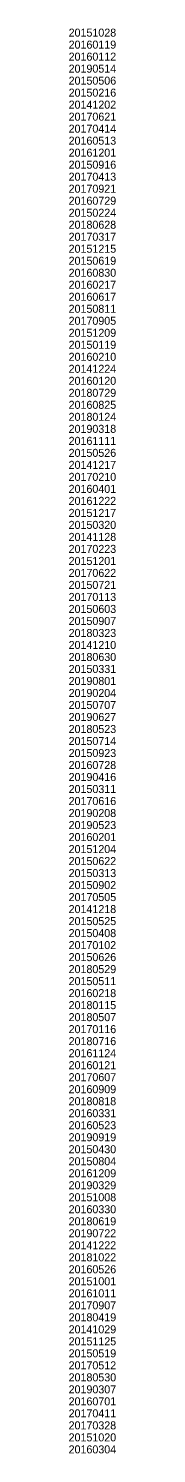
# Model space of a CAD drawing. Header units: millimetres. Extents: x -6 to 13, y -285 to 1.
# Drawn here: x 7.7 to 12.3, y -285.2 to -142.8 of the extents above; entities that cross this region are included whole.
import ezdxf
from ezdxf.enums import TextEntityAlignment as Align

# ---------------------------------------------------------------- set-up
doc = ezdxf.new("R2010")
doc.units = ezdxf.units.MM
for name, color, linetype in [('20141029', 211, 'Continuous'), ('20141128', 145, 'Continuous'), ('20141202', 109, 'Continuous'), ('20141210', 154, 'Continuous'), ('20141217', 139, 'Continuous'), ('20141218', 176, 'Continuous'), ('20141222', 204, 'Continuous'), ('20141224', 131, 'Continuous'), ('20150119', 129, 'Continuous'), ('20150216', 108, 'Continuous'), ('20150224', 118, 'Continuous'), ('20150311', 166, 'Continuous'), ('20150313', 173, 'Continuous'), ('20150320', 144, 'Continuous'), ('20150331', 156, 'Continuous'), ('20150408', 178, 'Continuous'), ('20150430', 196, 'Continuous'), ('20150506', 107, 'Continuous'), ('20150511', 182, 'Continuous'), ('20150519', 213, 'Continuous'), ('20150525', 177, 'Continuous'), ('20150526', 138, 'Continuous'), ('20150603', 151, 'Continuous'), ('20150619', 122, 'Continuous'), ('20150622', 172, 'Continuous'), ('20150626', 180, 'Continuous'), ('20150707', 159, 'Continuous'), ('20150714', 162, 'Continuous'), ('20150721', 149, 'Continuous'), ('20150804', 197, 'Continuous'), ('20150811', 126, 'Continuous'), ('20150902', 174, 'Continuous'), ('20150907', 152, 'Continuous'), ('20150916', 114, 'Continuous'), ('20150923', 163, 'Continuous'), ('20151001', 207, 'Continuous'), ('20151008', 200, 'Continuous'), ('20151020', 220, 'Continuous'), ('20151028', 103, 'Continuous'), ('20151125', 212, 'Continuous'), ('20151201', 147, 'Continuous'), ('20151204', 171, 'Continuous'), ('20151209', 128, 'Continuous'), ('20151215', 121, 'Continuous'), ('20151217', 143, 'Continuous'), ('20160112', 105, 'Continuous'), ('20160119', 104, 'Continuous'), ('20160120', 132, 'Continuous'), ('20160121', 189, 'Continuous'), ('20160201', 170, 'Continuous'), ('20160210', 130, 'Continuous'), ('20160217', 124, 'Continuous'), ('20160218', 183, 'Continuous'), ('20160304', 221, 'Continuous'), ('20160330', 201, 'Continuous'), ('20160331', 193, 'Continuous'), ('20160401', 141, 'Continuous'), ('20160513', 112, 'Continuous'), ('20160523', 194, 'Continuous'), ('20160526', 206, 'Continuous'), ('20160617', 125, 'Continuous'), ('20160701', 217, 'Continuous'), ('20160728', 164, 'Continuous'), ('20160729', 117, 'Continuous'), ('20160825', 134, 'Continuous'), ('20160830', 123, 'Continuous'), ('20160909', 191, 'Continuous'), ('20161011', 208, 'Continuous'), ('20161111', 137, 'Continuous'), ('20161124', 188, 'Continuous'), ('20161201', 113, 'Continuous'), ('20161209', 198, 'Continuous'), ('20161222', 142, 'Continuous'), ('20170102', 179, 'Continuous'), ('20170113', 150, 'Continuous'), ('20170116', 186, 'Continuous'), ('20170210', 140, 'Continuous'), ('20170223', 146, 'Continuous'), ('20170317', 120, 'Continuous'), ('20170328', 219, 'Continuous'), ('20170411', 218, 'Continuous'), ('20170413', 115, 'Continuous'), ('20170414', 111, 'Continuous'), ('20170505', 175, 'Continuous'), ('20170512', 214, 'Continuous'), ('20170607', 190, 'Continuous'), ('20170616', 167, 'Continuous'), ('20170621', 110, 'Continuous'), ('20170622', 148, 'Continuous'), ('20170905', 127, 'Continuous'), ('20170907', 209, 'Continuous'), ('20170921', 116, 'Continuous'), ('20180115', 184, 'Continuous'), ('20180124', 135, 'Continuous'), ('20180323', 153, 'Continuous'), ('20180419', 210, 'Continuous'), ('20180507', 185, 'Continuous'), ('20180523', 161, 'Continuous'), ('20180529', 181, 'Continuous'), ('20180530', 215, 'Continuous'), ('20180619', 202, 'Continuous'), ('20180628', 119, 'Continuous'), ('20180630', 155, 'Continuous'), ('20180716', 187, 'Continuous'), ('20180729', 133, 'Continuous'), ('20180818', 192, 'Continuous'), ('20181022', 205, 'Continuous'), ('20190204', 158, 'Continuous'), ('20190208', 168, 'Continuous'), ('20190307', 216, 'Continuous'), ('20190318', 136, 'Continuous'), ('20190329', 199, 'Continuous'), ('20190416', 165, 'Continuous'), ('20190514', 106, 'Continuous'), ('20190523', 169, 'Continuous'), ('20190627', 160, 'Continuous'), ('20190722', 203, 'Continuous'), ('20190801', 157, 'Continuous'), ('20190919', 195, 'Continuous')]:
    doc.layers.add(name, color=color, linetype=linetype)

msp = doc.modelspace()

# ---------------------------------------------------------------- texts
at = {"layer": '20141029'}
msp.add_text('20141029', height=0.8, dxfattribs=at).set_placement((10, -273.2), align=Align.CENTER)
at = {"layer": '20141128'}
msp.add_text('20141128', height=0.8, dxfattribs=at).set_placement((10, -194), align=Align.CENTER)
at = {"layer": '20141202'}
msp.add_text('20141202', height=0.8, dxfattribs=at).set_placement((10, -150.8), align=Align.CENTER)
at = {"layer": '20141210'}
msp.add_text('20141210', height=0.8, dxfattribs=at).set_placement((10, -204.8), align=Align.CENTER)
at = {"layer": '20141217'}
msp.add_text('20141217', height=0.8, dxfattribs=at).set_placement((10, -186.8), align=Align.CENTER)
at = {"layer": '20141218'}
msp.add_text('20141218', height=0.8, dxfattribs=at).set_placement((10, -231.2), align=Align.CENTER)
at = {"layer": '20141222'}
msp.add_text('20141222', height=0.8, dxfattribs=at).set_placement((10, -264.8), align=Align.CENTER)
at = {"layer": '20141224'}
msp.add_text('20141224', height=0.8, dxfattribs=at).set_placement((10, -177.2), align=Align.CENTER)
at = {"layer": '20150119'}
msp.add_text('20150119', height=0.8, dxfattribs=at).set_placement((10, -174.8), align=Align.CENTER)
at = {"layer": '20150216'}
msp.add_text('20150216', height=0.8, dxfattribs=at).set_placement((10, -149.6), align=Align.CENTER)
at = {"layer": '20150224'}
msp.add_text('20150224', height=0.8, dxfattribs=at).set_placement((10, -161.6), align=Align.CENTER)
at = {"layer": '20150311'}
msp.add_text('20150311', height=0.8, dxfattribs=at).set_placement((10, -219.2), align=Align.CENTER)
at = {"layer": '20150313'}
msp.add_text('20150313', height=0.8, dxfattribs=at).set_placement((10, -227.6), align=Align.CENTER)
at = {"layer": '20150320'}
msp.add_text('20150320', height=0.8, dxfattribs=at).set_placement((10, -192.8), align=Align.CENTER)
at = {"layer": '20150331'}
msp.add_text('20150331', height=0.8, dxfattribs=at).set_placement((10, -207.2), align=Align.CENTER)
at = {"layer": '20150408'}
msp.add_text('20150408', height=0.8, dxfattribs=at).set_placement((10, -233.6), align=Align.CENTER)
at = {"layer": '20150430'}
msp.add_text('20150430', height=0.8, dxfattribs=at).set_placement((10, -255.2), align=Align.CENTER)
at = {"layer": '20150506'}
msp.add_text('20150506', height=0.8, dxfattribs=at).set_placement((10, -148.4), align=Align.CENTER)
at = {"layer": '20150511'}
msp.add_text('20150511', height=0.8, dxfattribs=at).set_placement((10, -238.4), align=Align.CENTER)
at = {"layer": '20150519'}
msp.add_text('20150519', height=0.8, dxfattribs=at).set_placement((10, -275.6), align=Align.CENTER)
at = {"layer": '20150525'}
msp.add_text('20150525', height=0.8, dxfattribs=at).set_placement((10, -232.4), align=Align.CENTER)
at = {"layer": '20150526'}
msp.add_text('20150526', height=0.8, dxfattribs=at).set_placement((10, -185.6), align=Align.CENTER)
at = {"layer": '20150603'}
msp.add_text('20150603', height=0.8, dxfattribs=at).set_placement((10, -201.2), align=Align.CENTER)
at = {"layer": '20150619'}
msp.add_text('20150619', height=0.8, dxfattribs=at).set_placement((10, -166.4), align=Align.CENTER)
at = {"layer": '20150622'}
msp.add_text('20150622', height=0.8, dxfattribs=at).set_placement((10, -226.4), align=Align.CENTER)
at = {"layer": '20150626'}
msp.add_text('20150626', height=0.8, dxfattribs=at).set_placement((10, -236), align=Align.CENTER)
at = {"layer": '20150707'}
msp.add_text('20150707', height=0.8, dxfattribs=at).set_placement((10, -210.8), align=Align.CENTER)
at = {"layer": '20150714'}
msp.add_text('20150714', height=0.8, dxfattribs=at).set_placement((10, -214.4), align=Align.CENTER)
at = {"layer": '20150721'}
msp.add_text('20150721', height=0.8, dxfattribs=at).set_placement((10, -198.8), align=Align.CENTER)
at = {"layer": '20150804'}
msp.add_text('20150804', height=0.8, dxfattribs=at).set_placement((10, -256.4), align=Align.CENTER)
at = {"layer": '20150811'}
msp.add_text('20150811', height=0.8, dxfattribs=at).set_placement((10, -171.2), align=Align.CENTER)
at = {"layer": '20150902'}
msp.add_text('20150902', height=0.8, dxfattribs=at).set_placement((10, -228.8), align=Align.CENTER)
at = {"layer": '20150907'}
msp.add_text('20150907', height=0.8, dxfattribs=at).set_placement((10, -202.4), align=Align.CENTER)
at = {"layer": '20150916'}
msp.add_text('20150916', height=0.8, dxfattribs=at).set_placement((10, -156.8), align=Align.CENTER)
at = {"layer": '20150923'}
msp.add_text('20150923', height=0.8, dxfattribs=at).set_placement((10, -215.6), align=Align.CENTER)
at = {"layer": '20151001'}
msp.add_text('20151001', height=0.8, dxfattribs=at).set_placement((10, -268.4), align=Align.CENTER)
at = {"layer": '20151008'}
msp.add_text('20151008', height=0.8, dxfattribs=at).set_placement((10, -260), align=Align.CENTER)
at = {"layer": '20151020'}
msp.add_text('20151020', height=0.8, dxfattribs=at).set_placement((10, -284), align=Align.CENTER)
at = {"layer": '20151028'}
msp.add_text('20151028', height=0.8, dxfattribs=at).set_placement((10, -143.6), align=Align.CENTER)
at = {"layer": '20151125'}
msp.add_text('20151125', height=0.8, dxfattribs=at).set_placement((10, -274.4), align=Align.CENTER)
at = {"layer": '20151201'}
msp.add_text('20151201', height=0.8, dxfattribs=at).set_placement((10, -196.4), align=Align.CENTER)
at = {"layer": '20151204'}
msp.add_text('20151204', height=0.8, dxfattribs=at).set_placement((10, -225.2), align=Align.CENTER)
at = {"layer": '20151209'}
msp.add_text('20151209', height=0.8, dxfattribs=at).set_placement((10, -173.6), align=Align.CENTER)
at = {"layer": '20151215'}
msp.add_text('20151215', height=0.8, dxfattribs=at).set_placement((10, -165.2), align=Align.CENTER)
at = {"layer": '20151217'}
msp.add_text('20151217', height=0.8, dxfattribs=at).set_placement((10, -191.6), align=Align.CENTER)
at = {"layer": '20160112'}
msp.add_text('20160112', height=0.8, dxfattribs=at).set_placement((10, -146), align=Align.CENTER)
at = {"layer": '20160119'}
msp.add_text('20160119', height=0.8, dxfattribs=at).set_placement((10, -144.8), align=Align.CENTER)
at = {"layer": '20160120'}
msp.add_text('20160120', height=0.8, dxfattribs=at).set_placement((10, -178.4), align=Align.CENTER)
at = {"layer": '20160121'}
msp.add_text('20160121', height=0.8, dxfattribs=at).set_placement((10, -246.8), align=Align.CENTER)
at = {"layer": '20160201'}
msp.add_text('20160201', height=0.8, dxfattribs=at).set_placement((10, -224), align=Align.CENTER)
at = {"layer": '20160210'}
msp.add_text('20160210', height=0.8, dxfattribs=at).set_placement((10, -176), align=Align.CENTER)
at = {"layer": '20160217'}
msp.add_text('20160217', height=0.8, dxfattribs=at).set_placement((10, -168.8), align=Align.CENTER)
at = {"layer": '20160218'}
msp.add_text('20160218', height=0.8, dxfattribs=at).set_placement((10, -239.6), align=Align.CENTER)
at = {"layer": '20160304'}
msp.add_text('20160304', height=0.8, dxfattribs=at).set_placement((10, -285.2), align=Align.CENTER)
at = {"layer": '20160330'}
msp.add_text('20160330', height=0.8, dxfattribs=at).set_placement((10, -261.2), align=Align.CENTER)
at = {"layer": '20160331'}
msp.add_text('20160331', height=0.8, dxfattribs=at).set_placement((10, -251.6), align=Align.CENTER)
at = {"layer": '20160401'}
msp.add_text('20160401', height=0.8, dxfattribs=at).set_placement((10, -189.2), align=Align.CENTER)
at = {"layer": '20160513'}
msp.add_text('20160513', height=0.8, dxfattribs=at).set_placement((10, -154.4), align=Align.CENTER)
at = {"layer": '20160523'}
msp.add_text('20160523', height=0.8, dxfattribs=at).set_placement((10, -252.8), align=Align.CENTER)
at = {"layer": '20160526'}
msp.add_text('20160526', height=0.8, dxfattribs=at).set_placement((10, -267.2), align=Align.CENTER)
at = {"layer": '20160617'}
msp.add_text('20160617', height=0.8, dxfattribs=at).set_placement((10, -170), align=Align.CENTER)
at = {"layer": '20160701'}
msp.add_text('20160701', height=0.8, dxfattribs=at).set_placement((10, -280.4), align=Align.CENTER)
at = {"layer": '20160728'}
msp.add_text('20160728', height=0.8, dxfattribs=at).set_placement((10, -216.8), align=Align.CENTER)
at = {"layer": '20160729'}
msp.add_text('20160729', height=0.8, dxfattribs=at).set_placement((10, -160.4), align=Align.CENTER)
at = {"layer": '20160825'}
msp.add_text('20160825', height=0.8, dxfattribs=at).set_placement((10, -180.8), align=Align.CENTER)
at = {"layer": '20160830'}
msp.add_text('20160830', height=0.8, dxfattribs=at).set_placement((10, -167.6), align=Align.CENTER)
at = {"layer": '20160909'}
msp.add_text('20160909', height=0.8, dxfattribs=at).set_placement((10, -249.2), align=Align.CENTER)
at = {"layer": '20161011'}
msp.add_text('20161011', height=0.8, dxfattribs=at).set_placement((10, -269.6), align=Align.CENTER)
at = {"layer": '20161111'}
msp.add_text('20161111', height=0.8, dxfattribs=at).set_placement((10, -184.4), align=Align.CENTER)
at = {"layer": '20161124'}
msp.add_text('20161124', height=0.8, dxfattribs=at).set_placement((10, -245.6), align=Align.CENTER)
at = {"layer": '20161201'}
msp.add_text('20161201', height=0.8, dxfattribs=at).set_placement((10, -155.6), align=Align.CENTER)
at = {"layer": '20161209'}
msp.add_text('20161209', height=0.8, dxfattribs=at).set_placement((10, -257.6), align=Align.CENTER)
at = {"layer": '20161222'}
msp.add_text('20161222', height=0.8, dxfattribs=at).set_placement((10, -190.4), align=Align.CENTER)
at = {"layer": '20170102'}
msp.add_text('20170102', height=0.8, dxfattribs=at).set_placement((10, -234.8), align=Align.CENTER)
at = {"layer": '20170113'}
msp.add_text('20170113', height=0.8, dxfattribs=at).set_placement((10, -200), align=Align.CENTER)
at = {"layer": '20170116'}
msp.add_text('20170116', height=0.8, dxfattribs=at).set_placement((10, -243.2), align=Align.CENTER)
at = {"layer": '20170210'}
msp.add_text('20170210', height=0.8, dxfattribs=at).set_placement((10, -188), align=Align.CENTER)
at = {"layer": '20170223'}
msp.add_text('20170223', height=0.8, dxfattribs=at).set_placement((10, -195.2), align=Align.CENTER)
at = {"layer": '20170317'}
msp.add_text('20170317', height=0.8, dxfattribs=at).set_placement((10, -164), align=Align.CENTER)
at = {"layer": '20170328'}
msp.add_text('20170328', height=0.8, dxfattribs=at).set_placement((10, -282.8), align=Align.CENTER)
at = {"layer": '20170411'}
msp.add_text('20170411', height=0.8, dxfattribs=at).set_placement((10, -281.6), align=Align.CENTER)
at = {"layer": '20170413'}
msp.add_text('20170413', height=0.8, dxfattribs=at).set_placement((10, -158), align=Align.CENTER)
at = {"layer": '20170414'}
msp.add_text('20170414', height=0.8, dxfattribs=at).set_placement((10, -153.2), align=Align.CENTER)
at = {"layer": '20170505'}
msp.add_text('20170505', height=0.8, dxfattribs=at).set_placement((10, -230), align=Align.CENTER)
at = {"layer": '20170512'}
msp.add_text('20170512', height=0.8, dxfattribs=at).set_placement((10, -276.8), align=Align.CENTER)
at = {"layer": '20170607'}
msp.add_text('20170607', height=0.8, dxfattribs=at).set_placement((10, -248), align=Align.CENTER)
at = {"layer": '20170616'}
msp.add_text('20170616', height=0.8, dxfattribs=at).set_placement((10, -220.4), align=Align.CENTER)
at = {"layer": '20170621'}
msp.add_text('20170621', height=0.8, dxfattribs=at).set_placement((10, -152), align=Align.CENTER)
at = {"layer": '20170622'}
msp.add_text('20170622', height=0.8, dxfattribs=at).set_placement((10, -197.6), align=Align.CENTER)
at = {"layer": '20170905'}
msp.add_text('20170905', height=0.8, dxfattribs=at).set_placement((10, -172.4), align=Align.CENTER)
at = {"layer": '20170907'}
msp.add_text('20170907', height=0.8, dxfattribs=at).set_placement((10, -270.8), align=Align.CENTER)
at = {"layer": '20170921'}
msp.add_text('20170921', height=0.8, dxfattribs=at).set_placement((10, -159.2), align=Align.CENTER)
at = {"layer": '20180115'}
msp.add_text('20180115', height=0.8, dxfattribs=at).set_placement((10, -240.8), align=Align.CENTER)
at = {"layer": '20180124'}
msp.add_text('20180124', height=0.8, dxfattribs=at).set_placement((10, -182), align=Align.CENTER)
at = {"layer": '20180323'}
msp.add_text('20180323', height=0.8, dxfattribs=at).set_placement((10, -203.6), align=Align.CENTER)
at = {"layer": '20180419'}
msp.add_text('20180419', height=0.8, dxfattribs=at).set_placement((10, -272), align=Align.CENTER)
at = {"layer": '20180507'}
msp.add_text('20180507', height=0.8, dxfattribs=at).set_placement((10, -242), align=Align.CENTER)
at = {"layer": '20180523'}
msp.add_text('20180523', height=0.8, dxfattribs=at).set_placement((10, -213.2), align=Align.CENTER)
at = {"layer": '20180529'}
msp.add_text('20180529', height=0.8, dxfattribs=at).set_placement((10, -237.2), align=Align.CENTER)
at = {"layer": '20180530'}
msp.add_text('20180530', height=0.8, dxfattribs=at).set_placement((10, -278), align=Align.CENTER)
at = {"layer": '20180619'}
msp.add_text('20180619', height=0.8, dxfattribs=at).set_placement((10, -262.4), align=Align.CENTER)
at = {"layer": '20180628'}
msp.add_text('20180628', height=0.8, dxfattribs=at).set_placement((10, -162.8), align=Align.CENTER)
at = {"layer": '20180630'}
msp.add_text('20180630', height=0.8, dxfattribs=at).set_placement((10, -206), align=Align.CENTER)
at = {"layer": '20180716'}
msp.add_text('20180716', height=0.8, dxfattribs=at).set_placement((10, -244.4), align=Align.CENTER)
at = {"layer": '20180729'}
msp.add_text('20180729', height=0.8, dxfattribs=at).set_placement((10, -179.6), align=Align.CENTER)
at = {"layer": '20180818'}
msp.add_text('20180818', height=0.8, dxfattribs=at).set_placement((10, -250.4), align=Align.CENTER)
at = {"layer": '20181022'}
msp.add_text('20181022', height=0.8, dxfattribs=at).set_placement((10, -266), align=Align.CENTER)
at = {"layer": '20190204'}
msp.add_text('20190204', height=0.8, dxfattribs=at).set_placement((10, -209.6), align=Align.CENTER)
at = {"layer": '20190208'}
msp.add_text('20190208', height=0.8, dxfattribs=at).set_placement((10, -221.6), align=Align.CENTER)
at = {"layer": '20190307'}
msp.add_text('20190307', height=0.8, dxfattribs=at).set_placement((10, -279.2), align=Align.CENTER)
at = {"layer": '20190318'}
msp.add_text('20190318', height=0.8, dxfattribs=at).set_placement((10, -183.2), align=Align.CENTER)
at = {"layer": '20190329'}
msp.add_text('20190329', height=0.8, dxfattribs=at).set_placement((10, -258.8), align=Align.CENTER)
at = {"layer": '20190416'}
msp.add_text('20190416', height=0.8, dxfattribs=at).set_placement((10, -218), align=Align.CENTER)
at = {"layer": '20190514'}
msp.add_text('20190514', height=0.8, dxfattribs=at).set_placement((10, -147.2), align=Align.CENTER)
at = {"layer": '20190523'}
msp.add_text('20190523', height=0.8, dxfattribs=at).set_placement((10, -222.8), align=Align.CENTER)
at = {"layer": '20190627'}
msp.add_text('20190627', height=0.8, dxfattribs=at).set_placement((10, -212), align=Align.CENTER)
at = {"layer": '20190722'}
msp.add_text('20190722', height=0.8, dxfattribs=at).set_placement((10, -263.6), align=Align.CENTER)
at = {"layer": '20190801'}
msp.add_text('20190801', height=0.8, dxfattribs=at).set_placement((10, -208.4), align=Align.CENTER)
at = {"layer": '20190919'}
msp.add_text('20190919', height=0.8, dxfattribs=at).set_placement((10, -254), align=Align.CENTER)

doc.saveas('drawing.dxf')
